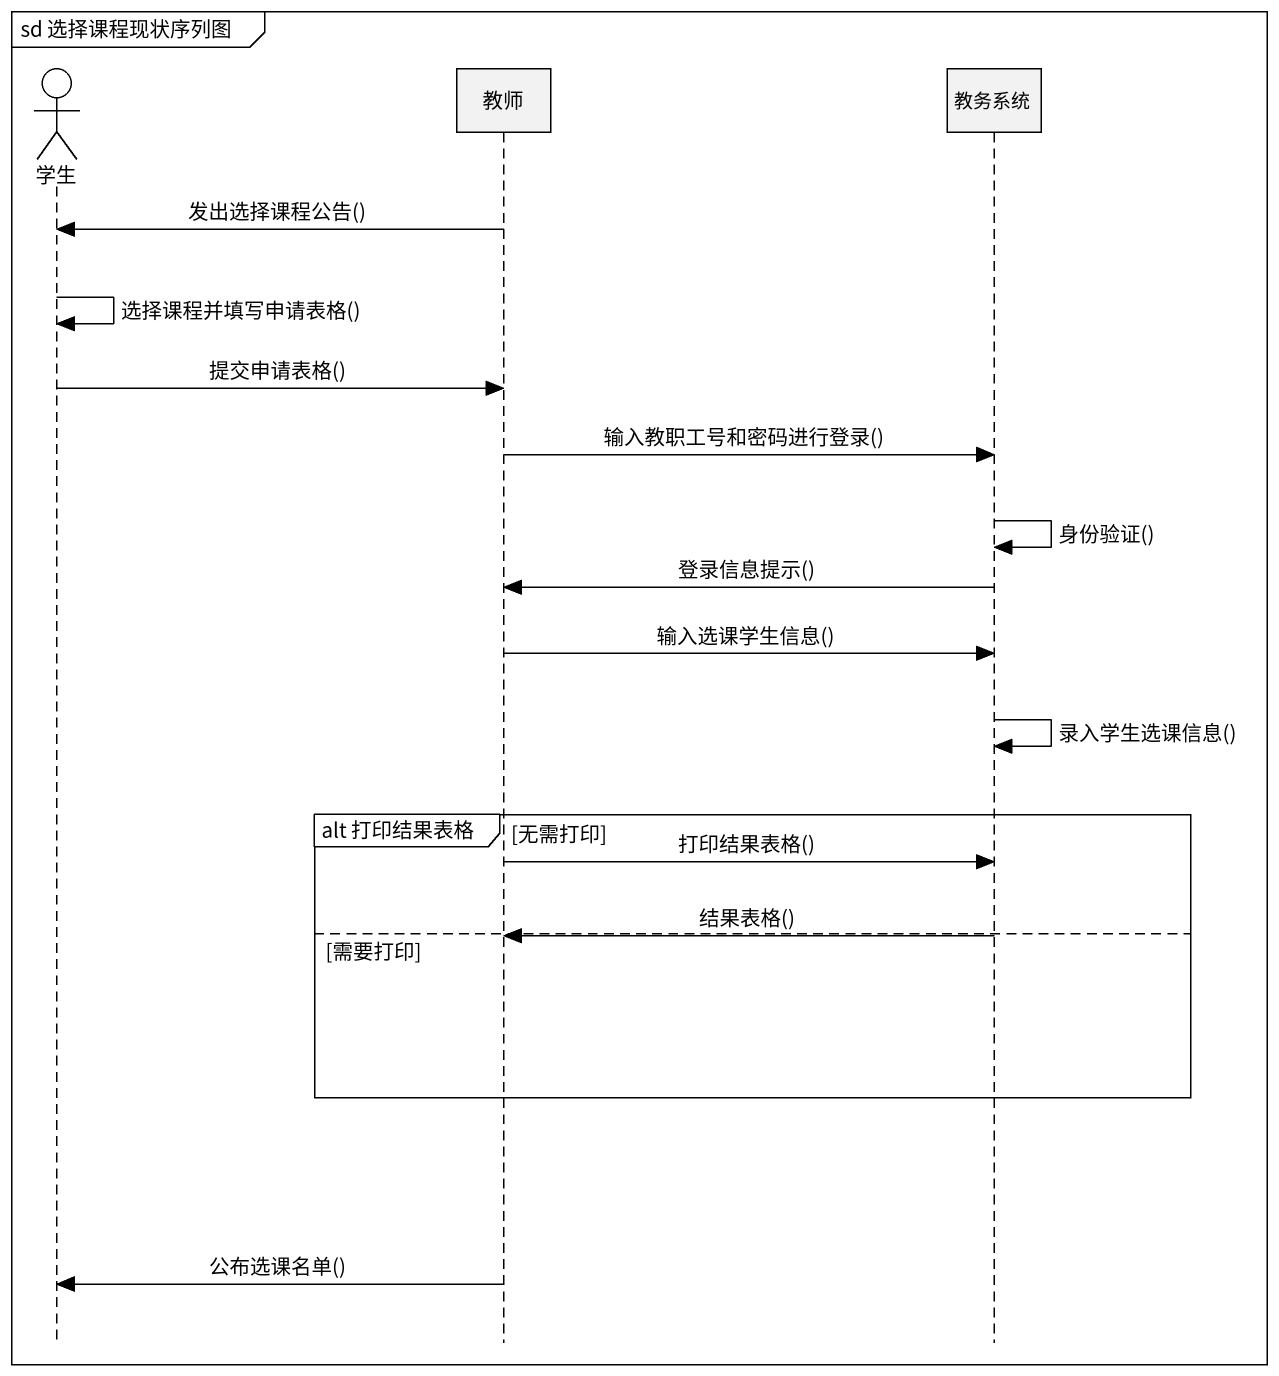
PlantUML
@startuml
mainframe sd 选择课程现状序列图
hide footbox
actor 学生
participant 教师
participant 教务系统

教师 -> 学生 : 发出选择课程公告()
学生 -> 学生 : 选择课程并填写申请表格()
学生 -> 教师 : 提交申请表格()
教师 -> 教务系统 : 输入教职工号和密码进行登录()
教务系统 -> 教务系统 : 身份验证()
教务系统 -> 教师 : 登录信息提示()
教师 -> 教务系统 : 输入选课学生信息()
教务系统 -> 教务系统 : 录入学生选课信息()
group alt 打印结果表格 [无需打印]
  教师 -> 教务系统 : 打印结果表格()
else 需要打印
  教务系统 -> 教师 : 结果表格()
end
教师 -> 学生 : 公布选课名单()
@enduml
